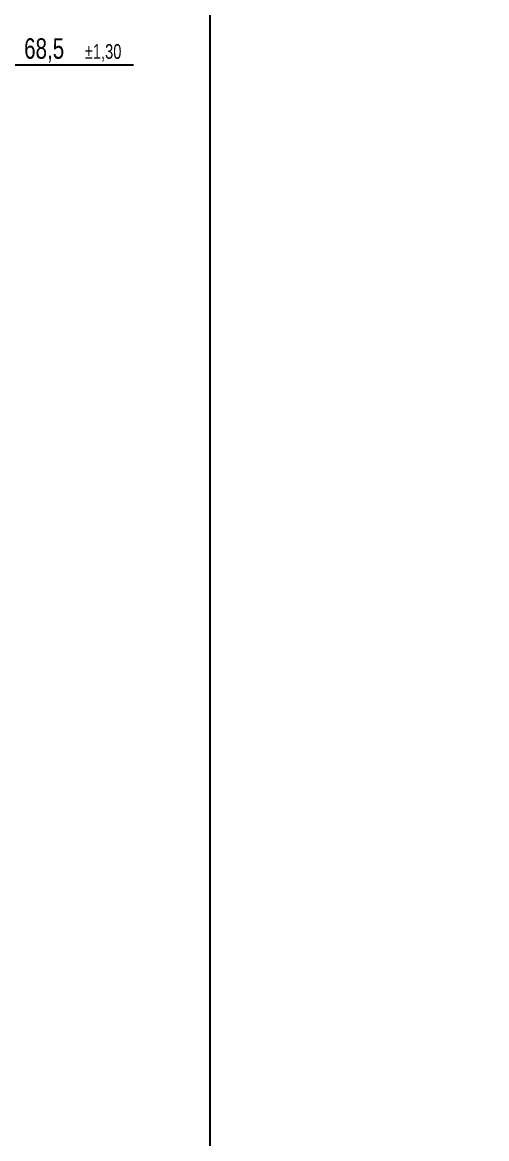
# Model space of a CAD drawing. Header units: millimetres. Extents: x 10 to 459, y 8 to 584.
# Drawn here: x 380 to 459.2, y 289.4 to 480 of the extents above; entities that cross this region are included whole.
import ezdxf

# ---------------------------------------------------------------- set-up
doc = ezdxf.new("R2010")
doc.units = ezdxf.units.MM
doc.layers.add('DIMENSIONS', color=2, linetype='Continuous')
doc.layers.add('OUTLINE', color=7, linetype='Continuous', lineweight=25)
doc.styles.add('SLDTEXTSTYLE0', font='TXT', dxfattribs={"width": 0.75})
doc.dimstyles.new('SLDDIMSTYLE11', dxfattribs={"dimtxt": 3.5, "dimasz": 2, "dimexe": 0, "dimexo": 0.0625, "dimgap": 0.875, "dimtad": 1, "dimrnd": 1e-09, "dimzin": 12, "dimdsep": 46, "dimtxsty": 'SLDTEXTSTYLE0', "dimsah": 1, "dimcen": 0, "dimadec": 0, "dimazin": 3, "dimtfac": 1, "dimtofl": 0, "dimtmove": 0, "dimatfit": 3, "dimfxl": 0, "dimfrac": 2, "dimtolj": 1, "dimtzin": 12, "dimarcsym": 0})
doc.dimstyles.new('SLDDIMSTYLE7', dxfattribs={"dimtxt": 3.5, "dimasz": 2, "dimexe": 0, "dimexo": 0.0625, "dimgap": 0.875, "dimtad": 1, "dimrnd": 1e-09, "dimzin": 12, "dimdsep": 46, "dimtxsty": 'SLDTEXTSTYLE0', "dimsah": 1, "dimcen": 0.09, "dimadec": 0, "dimazin": 3, "dimtol": 1, "dimtp": 1.3, "dimtm": 1.3, "dimtfac": 1, "dimtofl": 0, "dimtmove": 0, "dimatfit": 3, "dimfxl": 0, "dimfrac": 2, "dimtolj": 1, "dimarcsym": 0})

# ---------------------------------------------------------------- blocks, each defined once
blk = doc.blocks.new('_D_14')
at = {"layer": 'DIMENSIONS'}
for p, q in [((293.45, 475.31), (293.45, 474.74)), ((361.95, 475.31), (361.95, 474.74)), ((361.95, 472.74), (293.45, 472.74)), ((361.95, 472.74), (398.95, 472.74))]:
    blk.add_line(p, q, dxfattribs=at)
for points in [[(293.45, 472.74), (295.45, 472.24), (295.45, 473.24)], [(361.95, 472.74), (359.95, 473.24), (359.95, 472.24)]]:
    blk.add_solid(points, dxfattribs=at)
at = {"layer": 'DIMENSIONS', "attachment_point": 1, "style": 'SLDTEXTSTYLE0'}
for s, insert, char_height in [('%%c', (375.03, 477.25), 3.5), ('68,5', (380.31, 477.3), 3.5), ('±1,30', (390.65, 476.29), 2.5)]:
    blk.add_mtext(s, dxfattribs=dict(at, insert=insert, char_height=char_height))
blk = doc.blocks.new('_D_26')
at = {"layer": 'DIMENSIONS'}
blk.add_line((359.3, 381.35), (345.96, 381.95), dxfattribs=at)
blk.add_arc((459.2, 376.81), 100, 176.2504, 177.7055, dxfattribs=at)
blk.add_solid([(359.3, 381.35), (357.33, 381.94), (357.28, 380.94)], dxfattribs=at)
at = {"layer": 'DIMENSIONS', "insert": (346.16, 386.46), "char_height": 3.5, "attachment_point": 1, "rotation": 357.3962, "style": 'SLDTEXTSTYLE0'}
blk.add_mtext('R100', dxfattribs=at)

msp = doc.modelspace()

# ---------------------------------------------------------------- linework, layer by layer
at = {"layer": 'OUTLINE'}
msp.add_line((412, 584), (412, 8), dxfattribs=at)

# ---------------------------------------------------------------- dimensions: what is measured, and where the dimension line sits
at = {"layer": 'DIMENSIONS'}
dim = msp.add_linear_dim(base=(293.45, 472.736), p1=(361.95, 471.305), p2=(293.45, 471.305), text='%%c<>', dimstyle='SLDDIMSTYLE7', dxfattribs=at)
dim.commit()
dim.dimension.update_dxf_attribs({"geometry": '_D_14', "text_midpoint": (386.991, 472.736), "dimtype": 160})
dim = msp.add_radius_dim(center=(459.2, 376.805), mpoint=(359.303, 381.348), dimstyle='SLDDIMSTYLE11', dxfattribs=at)
dim.commit()
dim.dimension.update_dxf_attribs({"geometry": '_D_26', "text_midpoint": (351.215, 381.716), "dimtype": 164})

doc.saveas('drawing.dxf')
